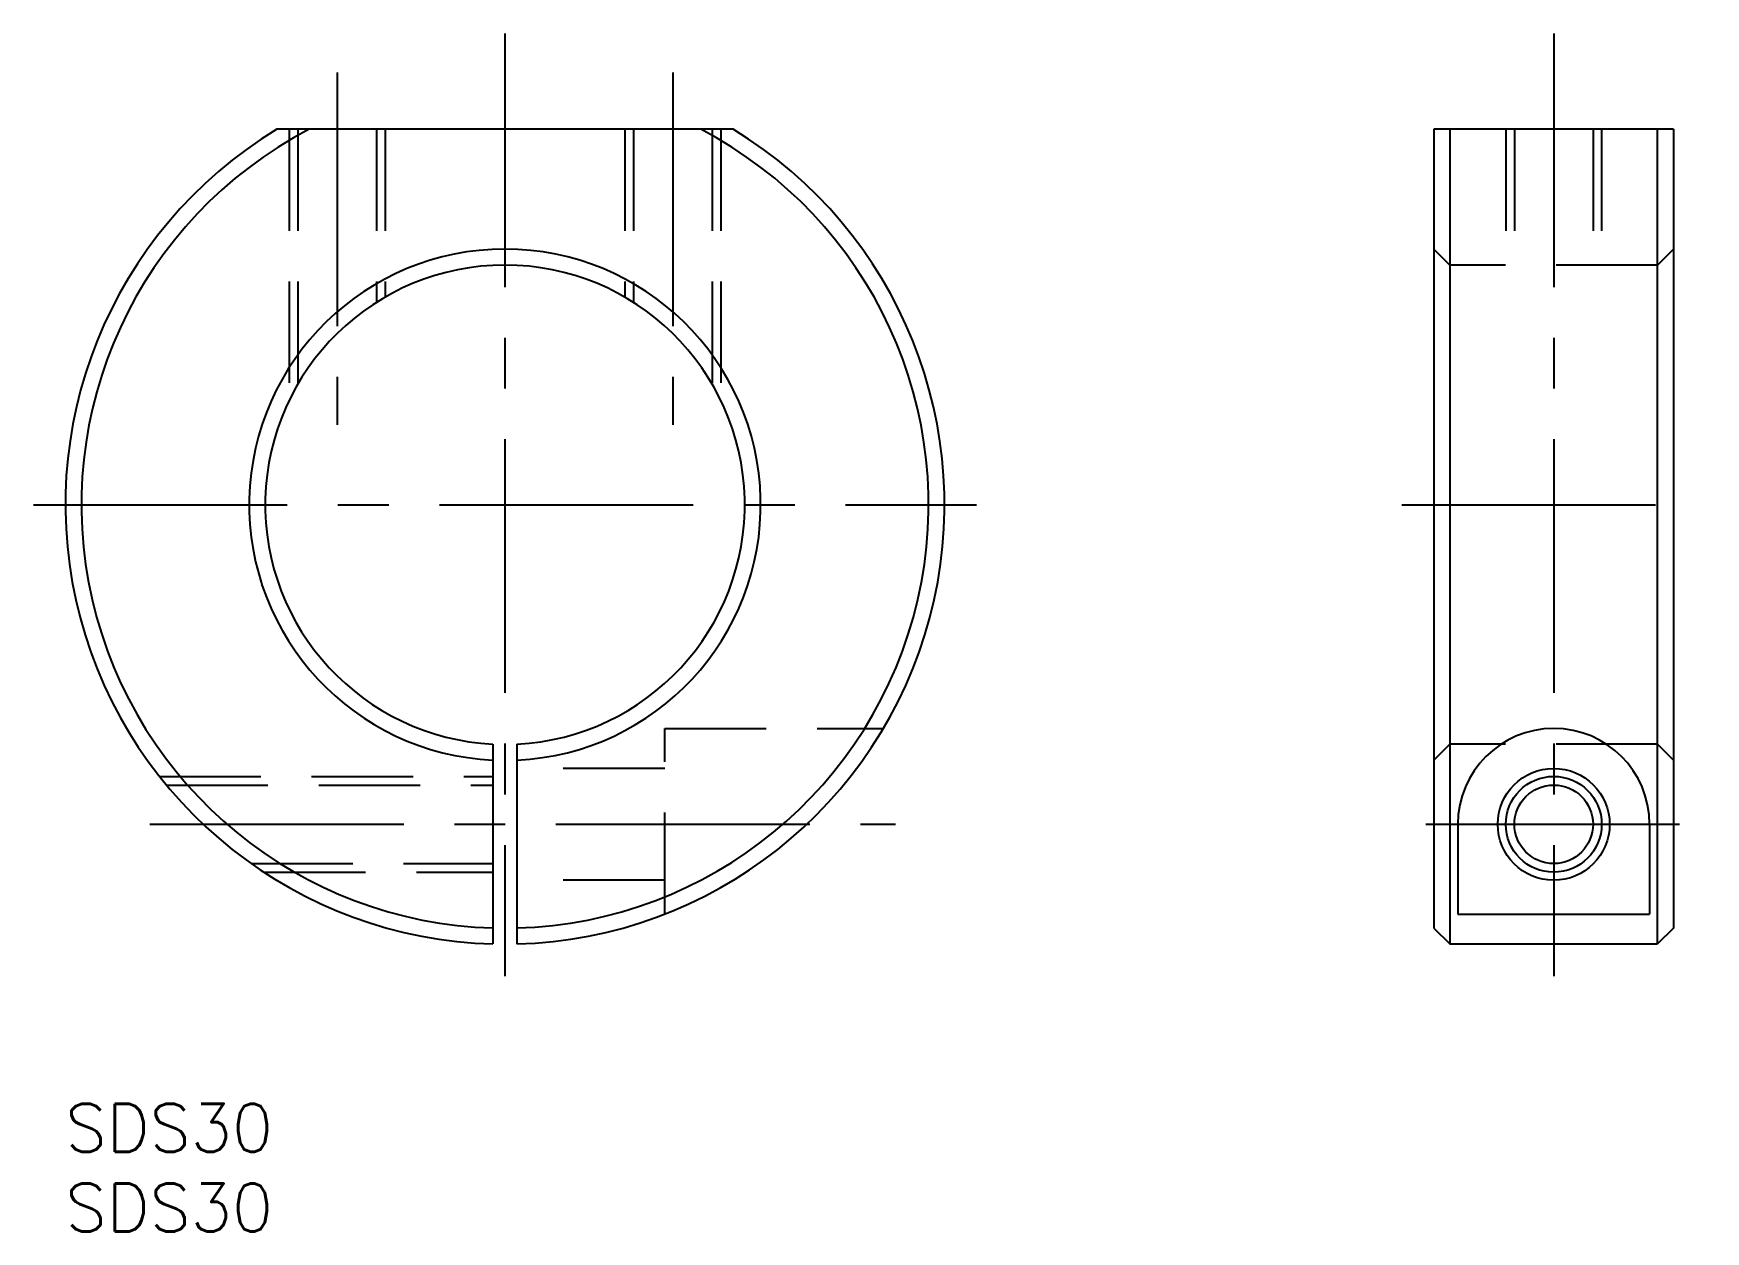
# Model space of a CAD drawing. Extents: x -2 to 103, y -8 to 67.
import ezdxf

# ---------------------------------------------------------------- set-up
doc = ezdxf.new("R2010")
doc.units = 0
doc.header["$LTSCALE"] = 0.5
doc.linetypes.add('CENTER', pattern=[50.8, 31.75, -6.35, 6.35, -6.35])
doc.linetypes.add('DASHED', pattern=[19.05, 12.7, -6.35])
for name, color, linetype in [('MSM_CENTER', 1, 'CENTER'), ('MSM_CONTINUOUS', 7, 'CONTINUOUS'), ('MSM_DASHED', 4, 'DASHED'), ('MSM_NARROW', 5, 'CONTINUOUS'), ('MSM_PART_NUMBER', 7, 'CONTINUOUS')]:
    doc.layers.add(name, color=color, linetype=linetype)
doc.styles.get("Standard").update_dxf_attribs({"font": 'txt.shx', "height": 3, "bigfont": 'bigfont.shx'})

# ---------------------------------------------------------------- blocks, each defined once
blk = doc.blocks.new('*U24')
at = {"layer": 'MSM_PART_NUMBER'}
blk.add_text('SDS30', height=3, dxfattribs=at).set_placement((0, -3))
blk = doc.blocks.new('*U25')
at = {"layer": 'MSM_PART_NUMBER'}
blk.add_text('SDS30', height=3, dxfattribs=at).set_placement((0, -8))

msp = doc.modelspace()

# ---------------------------------------------------------------- linework, layer by layer
at = {"layer": 'MSM_CENTER'}
for p, q in [((27.5, 66.99), (27.5, 7.99)), ((93.11, 66.99), (93.11, 7.99)), ((17, 64.54), (17, 42.49)), ((38, 64.54), (38, 42.49)), ((-2, 37.49), (57, 37.49)), ((83.61, 37.49), (102.61, 37.49)), ((5.29, 17.49), (51.93, 17.49)), ((85.11, 17.49), (101.11, 17.49))]:
    msp.add_line(p, q, dxfattribs=at)
at = {"layer": 'MSM_CONTINUOUS'}
for p, q in [((41.78, 60.99), (13.22, 60.99)), ((85.61, 60.99), (85.61, 11)), ((100.61, 60.99), (85.61, 60.99)), ((86.61, 60.99), (86.61, 10)), ((99.61, 10), (99.61, 60.99)), ((100.61, 60.99), (100.61, 11)), ((26.75, 22.51), (26.75, 10)), ((28.25, 22.51), (28.25, 10)), ((87.11, 17.49), (87.11, 11.87)), ((99.11, 17.49), (99.11, 11.87)), ((87.11, 11.87), (99.11, 11.87)), ((85.61, 11), (86.61, 10)), ((100.61, 11), (99.61, 10)), ((86.61, 10), (99.61, 10))]:
    msp.add_line(p, q, dxfattribs=at)
for radius in [3.5, 2.46]:
    msp.add_circle((93.11, 17.49), radius, dxfattribs=at)
for centre, radius, start, end in [((27.5, 37.49), 27.5, 121.2904, 268.4372), ((27.5, 37.49), 26.5, 117.5271, 268.3782), ((27.5, 37.49), 27.5, 271.5628, 58.7096), ((27.5, 37.49), 26.5, 271.6218, 62.4729), ((27.5, 37.49), 16, 272.6867, 267.3133), ((27.5, 37.49), 15, 272.866, 267.134), ((93.11, 17.49), 6, 0, 180)]:
    msp.add_arc(centre, radius, start, end, dxfattribs=at)
at = {"layer": 'MSM_DASHED'}
for p, q in [((14, 60.99), (14, 44.03)), ((14.54, 60.99), (14.54, 45.04)), ((19.46, 60.99), (19.46, 50.15)), ((20, 60.99), (20, 50.48)), ((35, 60.99), (35, 50.48)), ((35.54, 60.99), (35.54, 50.15)), ((40.46, 60.99), (40.46, 45.04)), ((41, 60.99), (41, 44.03)), ((90.11, 60.99), (90.11, 52.49)), ((90.65, 60.99), (90.65, 52.49)), ((95.57, 60.99), (95.57, 52.49)), ((96.11, 60.99), (96.11, 52.49)), ((86.61, 52.49), (85.61, 53.49)), ((99.61, 52.49), (100.61, 53.49)), ((99.61, 52.49), (86.61, 52.49)), ((37.5, 11.87), (37.5, 23.49)), ((37.5, 23.49), (51.17, 23.49)), ((86.61, 22.51), (85.61, 21.51)), ((99.61, 22.51), (86.61, 22.51)), ((99.61, 22.51), (100.61, 21.51)), ((37.5, 20.99), (28.25, 20.99)), ((5.88, 20.49), (26.75, 20.49)), ((6.32, 19.95), (26.75, 19.95)), ((11.63, 15.03), (26.75, 15.03)), ((12.43, 14.49), (26.75, 14.49)), ((37.5, 13.99), (28.25, 13.99))]:
    msp.add_line(p, q, dxfattribs=at)
at = {"layer": 'MSM_NARROW'}
msp.add_circle((93.11, 17.49), 3, dxfattribs=at)

# ---------------------------------------------------------------- block references
at = {"layer": 'MSM_CONTINUOUS'}
for name in ['*U24', '*U25']:
    msp.add_blockref(name, (0, 0), dxfattribs=at)

doc.saveas('drawing.dxf')
